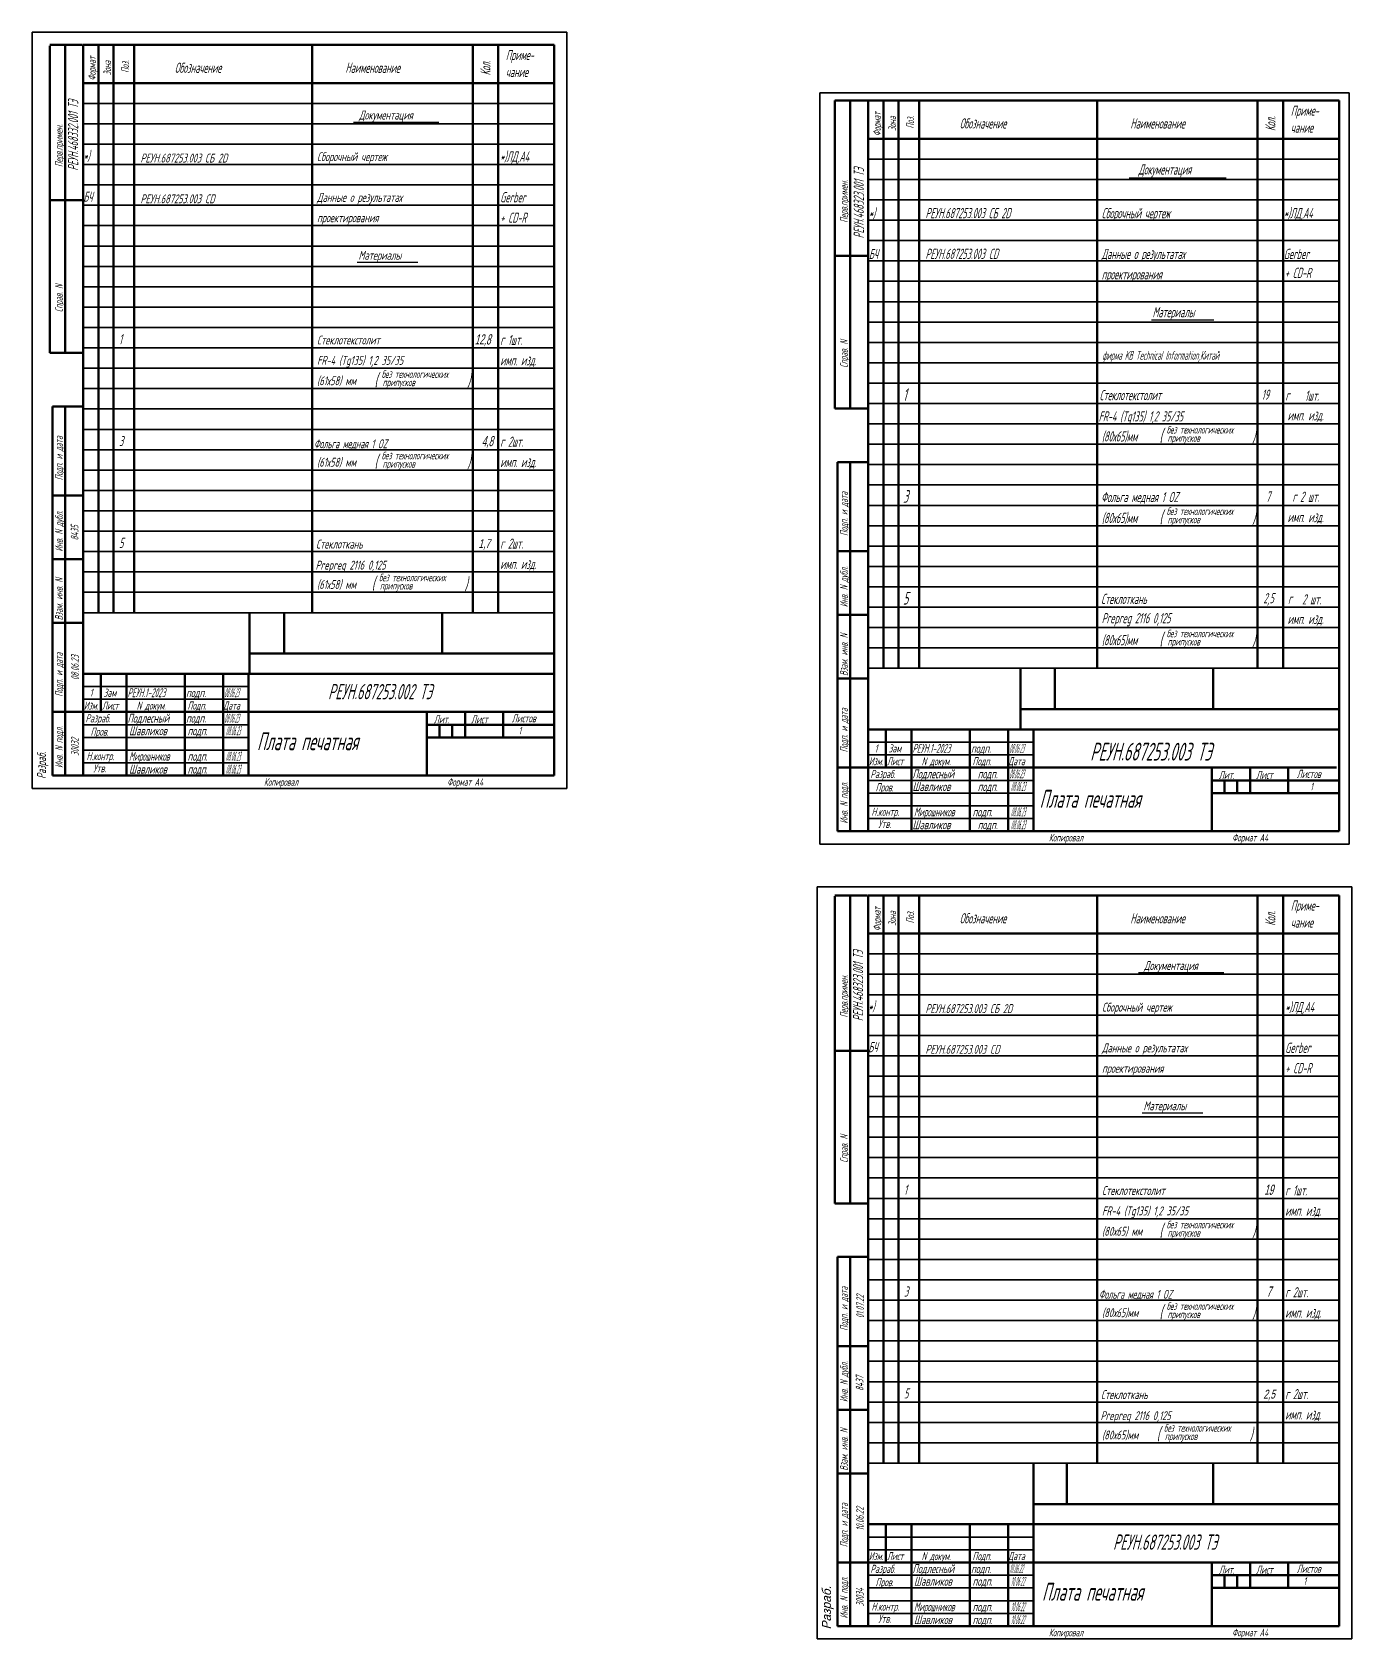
# Model space of a CAD drawing. Extents: x 22780 to 26685, y -1269 to -208.
# Drawn here: x 22780 to 23298, y -1256 to -625 of the extents above; entities that cross this region are included whole.
import ezdxf

# ---------------------------------------------------------------- set-up
doc = ezdxf.new("R2010")
doc.units = 0
doc.header["$MEASUREMENT"] = 0
doc.layers.get('0').update_dxf_attribs({"linetype": 'CONTINUOUS', "lineweight": 50})
doc.layers.add('CONTUR', color=7, linetype='CONTINUOUS', lineweight=50)
doc.layers.add('DIM', color=1, linetype='CONTINUOUS', lineweight=35)
doc.layers.add('TEXT', color=1, linetype='CONTINUOUS')
doc.styles.add('ECKD', font='ec5cdwin.shx', dxfattribs={"oblique": 15})
doc.styles.add('GOST', font='GOST.shx', dxfattribs={"width": 0.7, "oblique": 15})

msp = doc.modelspace()

# ---------------------------------------------------------------- linework, layer by layer
for p, q in [((22865.203, -852.592), (22865.203, -876.592)), ((22878.76, -852.592), (22878.76, -868.647)), ((22940.862, -852.592), (22940.862, -868.647)), ((22865.203, -868.647), (22984.812, -868.647)), ((23167.904, -874.449), (23167.904, -898.449)), ((23181.462, -874.449), (23181.462, -890.504)), ((23243.563, -874.449), (23243.563, -890.504)), ((23167.904, -890.504), (23293.098, -890.504)), ((23108.098, -938.449), (23108.098, -933.449)), ((23173.098, -1186.616), (23173.098, -1210.616)), ((23186.218, -1186.616), (23186.218, -1202.671)), ((23243.563, -1186.616), (23243.563, -1202.671)), ((23173.098, -1202.671), (23293.098, -1202.671))]:
    msp.add_line(p, q)
at = {"layer": 'CONTUR'}
for p, q in [((22799.546, -629.592), (22786.812, -629.592)), ((22786.812, -629.965), (22786.812, -690.592)), ((22792.812, -750.592), (22792.812, -629.592)), ((22799.812, -916.592), (22799.812, -629.592)), ((22799.812, -629.592), (22984.812, -629.592)), ((22805.812, -629.592), (22805.812, -852.592)), ((22811.812, -629.592), (22811.812, -852.592)), ((22819.812, -629.592), (22819.812, -852.592)), ((22889.812, -629.592), (22889.812, -852.592)), ((22952.812, -629.592), (22952.812, -852.592)), ((22962.812, -629.592), (22962.812, -852.592)), ((22984.812, -629.592), (22984.812, -916.592)), ((22799.812, -644.592), (22984.812, -644.592)), ((23095.098, -651.449), (23095.098, -712.449)), ((23108.098, -651.449), (23095.098, -651.449)), ((23101.098, -772.449), (23101.098, -651.449)), ((23108.098, -651.449), (23293.098, -651.449)), ((23108.098, -938.449), (23108.098, -651.449)), ((23114.098, -651.449), (23114.098, -874.449)), ((23120.098, -651.449), (23120.098, -874.449)), ((23128.098, -651.449), (23128.098, -874.449)), ((23198.098, -651.449), (23198.098, -874.449)), ((23261.098, -651.449), (23261.098, -874.449)), ((23271.098, -651.449), (23271.098, -874.449)), ((23293.098, -651.449), (23293.098, -938.449)), ((23293.098, -651.449), (23293.098, -938.449)), ((23108.098, -666.449), (23293.098, -666.449)), ((22786.812, -690.592), (22786.812, -750.592)), ((22799.812, -690.592), (22786.812, -690.592)), ((22786.812, -690.592), (22799.812, -690.592)), ((23095.098, -712.449), (23108.098, -712.449)), ((23108.098, -712.449), (23095.098, -712.449)), ((23095.098, -712.449), (23095.098, -772.449)), ((22786.812, -750.592), (22799.812, -750.592)), ((22799.812, -750.592), (22792.812, -750.592)), ((22787.812, -806.592), (22787.812, -771.592)), ((22787.812, -771.592), (22799.812, -771.592)), ((22792.812, -771.592), (22792.812, -916.592)), ((23095.098, -772.449), (23108.098, -772.449)), ((23108.098, -772.449), (23101.098, -772.449)), ((23096.098, -828.449), (23096.098, -793.449)), ((23096.098, -793.449), (23108.098, -793.449)), ((23101.098, -793.449), (23101.098, -938.449)), ((22787.812, -831.592), (22787.812, -806.592)), ((22799.812, -806.592), (22787.812, -806.592)), ((22787.812, -806.592), (22799.812, -806.592)), ((22787.812, -856.592), (22787.812, -831.592)), ((22799.812, -831.592), (22787.812, -831.592)), ((22787.812, -831.592), (22799.812, -831.592)), ((23096.098, -853.449), (23096.098, -828.449)), ((23096.098, -828.449), (23108.098, -828.449)), ((23108.098, -828.449), (23096.098, -828.449)), ((22787.812, -891.592), (22787.812, -856.592)), ((22799.812, -856.592), (22787.812, -856.592)), ((22787.812, -856.592), (22799.812, -856.592)), ((23096.098, -878.449), (23096.098, -853.449)), ((23096.098, -853.449), (23108.098, -853.449)), ((23108.098, -853.449), (23096.098, -853.449)), ((22799.812, -876.592), (22984.812, -876.592)), ((22806.812, -891.592), (22806.812, -876.592)), ((22816.812, -876.592), (22816.812, -916.592)), ((22839.812, -916.592), (22839.812, -876.592)), ((22854.812, -916.592), (22854.812, -876.592)), ((22864.812, -916.592), (22864.812, -876.592)), ((23096.098, -878.449), (23108.098, -878.449)), ((23108.098, -878.449), (23096.098, -878.449)), ((23096.098, -913.449), (23096.098, -878.449)), ((22787.812, -916.592), (22787.812, -891.592)), ((22799.812, -891.592), (22787.812, -891.592)), ((22787.812, -891.592), (22799.812, -891.592)), ((22799.812, -891.592), (22984.812, -891.592)), ((22934.812, -916.592), (22934.812, -891.592)), ((22949.812, -891.592), (22949.812, -901.592)), ((22964.812, -891.592), (22964.812, -901.592)), ((22934.812, -896.592), (22984.812, -896.592)), ((22934.812, -901.592), (22984.812, -901.592)), ((22939.812, -896.592), (22939.812, -901.592)), ((22944.812, -896.592), (22944.812, -901.592)), ((23108.098, -898.449), (23293.098, -898.449)), ((23115.098, -913.449), (23115.098, -898.449)), ((23125.098, -898.449), (23125.098, -938.449)), ((23148.098, -938.449), (23148.098, -898.449)), ((23163.098, -938.449), (23163.098, -898.449)), ((23173.098, -938.449), (23173.098, -898.449)), ((23096.098, -938.449), (23096.098, -913.449)), ((23096.098, -913.449), (23108.098, -913.449)), ((23108.098, -913.449), (23096.098, -913.449)), ((23108.098, -913.449), (23292.098, -913.449)), ((23243.098, -938.449), (23243.098, -913.449)), ((23258.098, -913.449), (23258.098, -923.449)), ((23273.098, -913.449), (23273.098, -923.449)), ((22799.812, -916.592), (22787.812, -916.592)), ((22984.812, -916.592), (22799.812, -916.592)), ((23243.098, -918.449), (23293.098, -918.449)), ((23248.098, -918.449), (23248.098, -923.449)), ((23253.098, -918.449), (23253.098, -923.449)), ((23243.098, -923.449), (23293.098, -923.449)), ((23108.098, -938.449), (23096.098, -938.449)), ((23293.098, -938.449), (23108.098, -938.449)), ((23293.098, -938.449), (23108.098, -938.449)), ((23107.832, -963.616), (23095.098, -963.616)), ((23095.098, -963.989), (23095.098, -1024.616)), ((23101.098, -1084.616), (23101.098, -963.616)), ((23108.098, -1250.616), (23108.098, -963.616)), ((23108.098, -963.616), (23293.098, -963.616)), ((23114.098, -963.616), (23114.098, -1186.616)), ((23120.098, -963.616), (23120.098, -1186.616)), ((23128.098, -963.616), (23128.098, -1186.616)), ((23198.098, -963.616), (23198.098, -1186.616)), ((23261.098, -963.616), (23261.098, -1186.616)), ((23271.098, -963.616), (23271.098, -1186.616)), ((23293.098, -963.616), (23293.098, -1250.616)), ((23108.098, -978.616), (23293.098, -978.616)), ((23095.098, -1024.616), (23095.098, -1084.616)), ((23108.098, -1024.616), (23095.098, -1024.616)), ((23095.098, -1024.616), (23108.098, -1024.616)), ((23095.098, -1084.616), (23108.098, -1084.616)), ((23108.098, -1084.616), (23101.098, -1084.616)), ((23096.098, -1140.616), (23096.098, -1105.616)), ((23096.098, -1105.616), (23108.098, -1105.616)), ((23101.098, -1105.616), (23101.098, -1250.616)), ((23096.098, -1165.616), (23096.098, -1140.616)), ((23108.098, -1140.616), (23096.098, -1140.616)), ((23096.098, -1140.616), (23108.098, -1140.616)), ((23096.098, -1190.616), (23096.098, -1165.616)), ((23108.098, -1165.616), (23096.098, -1165.616)), ((23096.098, -1165.616), (23108.098, -1165.616)), ((23096.098, -1225.616), (23096.098, -1190.616)), ((23108.098, -1190.616), (23096.098, -1190.616)), ((23096.098, -1190.616), (23108.098, -1190.616)), ((23108.098, -1210.616), (23293.098, -1210.616)), ((23115.098, -1225.616), (23115.098, -1210.616)), ((23125.098, -1210.616), (23125.098, -1250.616)), ((23148.098, -1250.616), (23148.098, -1210.616)), ((23163.098, -1250.616), (23163.098, -1210.616)), ((23173.098, -1250.616), (23173.098, -1210.616)), ((23096.098, -1250.616), (23096.098, -1225.616)), ((23108.098, -1225.616), (23096.098, -1225.616)), ((23096.098, -1225.616), (23108.098, -1225.616)), ((23108.098, -1225.616), (23293.098, -1225.616)), ((23243.098, -1250.616), (23243.098, -1225.616)), ((23258.098, -1225.616), (23258.098, -1235.616)), ((23273.098, -1225.616), (23273.098, -1235.616)), ((23243.098, -1230.616), (23293.098, -1230.616)), ((23243.098, -1235.616), (23293.098, -1235.616)), ((23248.098, -1230.616), (23248.098, -1235.616)), ((23253.098, -1230.616), (23253.098, -1235.616)), ((23108.098, -1250.616), (23096.098, -1250.616)), ((23293.098, -1250.616), (23108.098, -1250.616))]:
    msp.add_line(p, q, dxfattribs=at)
at = {"layer": 'DIM'}
for p, q in [((22989.796, -624.592), (22779.796, -624.592)), ((22779.796, -624.592), (22779.796, -921.592)), ((22989.796, -921.592), (22989.796, -624.592)), ((23089.098, -648.449), (23297.098, -648.449)), ((23089.098, -648.449), (23089.098, -943.449)), ((23297.098, -648.449), (23297.098, -943.449)), ((22799.812, -652.592), (22984.812, -652.592)), ((22799.812, -660.592), (22984.812, -660.592)), ((22799.812, -668.592), (22984.812, -668.592)), ((23108.098, -674.449), (23293.098, -674.449)), ((22799.812, -676.592), (22984.812, -676.592)), ((22799.812, -684.592), (22984.812, -684.592)), ((23108.098, -682.449), (23293.098, -682.449)), ((22799.812, -692.592), (22984.812, -692.592)), ((23108.098, -690.449), (23293.098, -690.449)), ((23108.098, -698.449), (23293.098, -698.449)), ((22799.812, -700.592), (22984.812, -700.592)), ((23108.098, -706.449), (23293.098, -706.449)), ((22799.812, -708.592), (22984.812, -708.592)), ((22799.812, -716.592), (22984.812, -716.592)), ((23108.098, -714.449), (23293.098, -714.449)), ((22799.812, -724.592), (22984.812, -724.592)), ((23108.098, -722.449), (23293.098, -722.449)), ((23108.098, -730.449), (23293.098, -730.449)), ((22799.812, -732.592), (22984.812, -732.592)), ((22799.812, -740.592), (22984.812, -740.592)), ((23108.098, -738.449), (23293.098, -738.449)), ((22799.812, -748.592), (22984.812, -748.592)), ((23108.098, -746.449), (23293.098, -746.449)), ((22799.812, -756.592), (22984.812, -756.592)), ((23108.098, -754.449), (23293.098, -754.449)), ((23108.098, -762.449), (23293.098, -762.449)), ((22799.812, -764.592), (22984.812, -764.592)), ((22799.812, -772.592), (22984.812, -772.592)), ((23108.098, -770.449), (23293.098, -770.449)), ((22799.812, -780.592), (22984.812, -780.592)), ((23108.098, -778.449), (23293.098, -778.449)), ((22799.812, -788.592), (22984.812, -788.592)), ((23108.098, -786.449), (23293.098, -786.449)), ((23108.098, -794.449), (23293.098, -794.449)), ((22799.812, -796.592), (22984.812, -796.592)), ((22799.812, -804.592), (22984.812, -804.592)), ((23108.098, -802.449), (23293.098, -802.449)), ((22799.812, -812.592), (22984.812, -812.592)), ((23108.098, -810.449), (23293.098, -810.449)), ((23108.098, -818.449), (23293.098, -818.449)), ((22799.812, -820.592), (22984.812, -820.592)), ((23108.098, -826.449), (23293.098, -826.449)), ((22799.812, -828.592), (22984.812, -828.592)), ((22799.812, -836.592), (22984.812, -836.592)), ((23108.098, -834.449), (23293.098, -834.449)), ((22799.812, -844.592), (22984.812, -844.592)), ((23108.098, -842.449), (23293.098, -842.449)), ((23108.098, -850.449), (23293.098, -850.449)), ((22799.812, -852.592), (22984.812, -852.592)), ((23108.098, -858.449), (23293.098, -858.449)), ((23108.098, -866.449), (23293.098, -866.449)), ((23108.098, -874.449), (23293.098, -874.449)), ((22799.812, -881.592), (22864.812, -881.592)), ((22799.812, -886.592), (22864.812, -886.592)), ((22799.812, -896.592), (22864.812, -896.592)), ((22799.812, -901.592), (22864.812, -901.592)), ((22799.812, -906.592), (22864.812, -906.592)), ((23108.098, -903.449), (23173.098, -903.449)), ((23108.098, -908.449), (23173.098, -908.449)), ((22799.812, -911.592), (22864.812, -911.592)), ((23108.098, -918.449), (23173.098, -918.449)), ((22779.796, -921.592), (22989.796, -921.592)), ((23108.098, -923.449), (23173.098, -923.449)), ((23108.098, -928.449), (23173.098, -928.449)), ((23108.098, -933.449), (23173.098, -933.449)), ((23089.098, -943.449), (23297.098, -943.449)), ((23088.098, -1255.616), (23088.098, -960.243)), ((23088.098, -960.243), (23298.098, -960.243)), ((23298.067, -1255.616), (23298.067, -960.243)), ((23108.098, -986.616), (23293.098, -986.616)), ((23108.098, -994.616), (23293.098, -994.616)), ((23108.098, -1002.616), (23293.098, -1002.616)), ((23108.098, -1010.616), (23293.098, -1010.616)), ((23108.098, -1018.616), (23293.098, -1018.616)), ((23108.098, -1026.616), (23293.098, -1026.616)), ((23108.098, -1034.616), (23293.098, -1034.616)), ((23108.098, -1042.616), (23293.098, -1042.616)), ((23108.098, -1050.616), (23293.098, -1050.616)), ((23108.098, -1058.616), (23293.098, -1058.616)), ((23108.098, -1066.616), (23293.098, -1066.616)), ((23108.098, -1074.616), (23293.098, -1074.616)), ((23108.098, -1082.616), (23293.098, -1082.616)), ((23108.098, -1090.616), (23293.098, -1090.616)), ((23108.098, -1098.616), (23293.098, -1098.616)), ((23108.098, -1106.616), (23293.098, -1106.616)), ((23108.098, -1114.616), (23293.098, -1114.616)), ((23108.098, -1122.616), (23293.098, -1122.616)), ((23108.098, -1130.616), (23293.098, -1130.616)), ((23108.098, -1138.616), (23293.098, -1138.616)), ((23108.098, -1146.616), (23293.098, -1146.616)), ((23108.098, -1154.616), (23293.098, -1154.616)), ((23108.098, -1162.616), (23293.098, -1162.616)), ((23108.098, -1170.616), (23293.098, -1170.616)), ((23108.098, -1178.616), (23293.098, -1178.616)), ((23108.098, -1186.616), (23293.098, -1186.616)), ((23108.098, -1215.616), (23173.098, -1215.616)), ((23108.098, -1220.616), (23173.098, -1220.616)), ((23108.098, -1230.616), (23173.098, -1230.616)), ((23108.098, -1235.616), (23173.098, -1235.616)), ((23108.098, -1240.616), (23173.098, -1240.616)), ((23108.098, -1245.616), (23173.098, -1245.616)), ((23298.067, -1255.616), (23088.098, -1255.616))]:
    msp.add_line(p, q, dxfattribs=at)
at = {"layer": 'TEXT'}
for p, q in [((22906.017, -659.917), (22939.497, -659.917)), ((23210.633, -681.773), (23248.76, -681.773)), ((22907.439, -714.94), (22931.28, -714.937)), ((23219.424, -737.633), (23243.934, -737.633)), ((23214.303, -993.941), (23247.784, -993.941)), ((23215.725, -1048.964), (23239.567, -1048.961))]:
    msp.add_line(p, q, dxfattribs=at)

# ---------------------------------------------------------------- texts
at = {"layer": 'DIM', "style": 'GOST', "oblique": 15, "width": 0.7}
for s, height, p in [('(', 5, (22914.264, -763.63)), ('без технологических', 3, (22917.054, -760.384)), ('припусков', 3, (22917.415, -763.635)), (')', 5, (22950.679, -763.846)), ('(', 5, (22914.264, -795.63)), ('без технологических', 3, (22917.054, -792.384)), ('припусков', 3, (22917.415, -795.635)), (')', 5, (22950.679, -795.846)), ('(', 5, (22913.215, -843.498)), ('без технологических', 3, (22916.004, -840.253)), (')', 5, (22949.63, -843.715)), ('припусков', 3, (22916.366, -843.504)), ('Подлесный', 3.5, (23125.539, -917.635)), ('Шавликов', 3.5, (23125.539, -922.635)), ('подп.', 3.5, (23151.157, -917.635)), ('подп.', 3.5, (23151.157, -922.635)), ('Шавликов', 3.5, (23125.539, -937.635)), ('подп.', 3.5, (23151.157, -937.635)), ('без технологических', 3, (23225.34, -1094.408)), ('(', 5, (23222.551, -1097.653)), ('припусков', 3, (23225.701, -1097.659)), (')', 5, (23258.965, -1097.87)), ('(', 5, (23222.551, -1129.653)), ('без технологических', 3, (23225.34, -1126.408)), ('припусков', 3, (23225.701, -1129.659)), (')', 5, (23258.965, -1129.87)), ('(', 5, (23221.502, -1177.522)), ('без технологических', 3, (23224.291, -1174.277)), (')', 5, (23257.916, -1177.739)), ('припусков', 3, (23224.652, -1177.528))]:
    msp.add_text(s, height=height, dxfattribs=at).set_placement(p)
at = {"layer": 'TEXT', "style": 'GOST', "oblique": 15, "width": 0.7}
for s, height, p in [('Формат', 3, (22804.812, -643.592)), ('Зона', 3, (22810.812, -641.592)), ('Поз.', 3, (22817.812, -640.592)), ('Кол.', 4, (22959.812, -641.592)), ('РЕУН.468332.001 ТЭ', 4, (22797.883, -679.007)), ('Формат', 3, (23113.098, -665.449)), ('Зона', 3, (23119.098, -663.449)), ('Поз.', 3, (23126.098, -662.449)), ('Кол.', 4, (23268.098, -663.449)), ('Перв.примен.', 3, (22791.812, -677.592)), ('РЕУН.468323.001 ТЭ', 4, (23106.443, -705.616)), ('Перв.примен.', 3, (23100.098, -699.449)), ('Справ. N', 3, (22791.812, -734.592)), ('Справ. N', 3, (23100.098, -756.449)), ('Подп. и дата', 3, (22791.812, -800.592)), ('Подп. и дата', 3, (23100.098, -822.449)), ('Инв. N дубл.', 3, (22791.812, -828.592)), ('8435', 3, (22797.991, -824.219)), ('Инв. N дубл.', 3, (23100.098, -850.449)), ('Взам. инв. N', 3, (22791.812, -855.592)), ('Взам. инв. N', 3, (23100.098, -877.449)), ('08.06.23', 3, (22798.129, -879.105)), ('Подп. и дата', 3, (22791.812, -885.592)), ('Подп. и дата', 3, (23100.098, -907.449)), ('Инв. N подл.', 3, (22791.812, -913.592)), ('30032', 3, (22798.067, -908.874)), ('Разраб.', 3.5, (22785.229, -917.897)), ('Инв. N подл.', 3, (23100.098, -935.449)), ('Формат', 3, (23113.098, -977.616)), ('Зона', 3, (23119.098, -975.616)), ('Поз.', 3, (23126.098, -974.616)), ('Кол.', 4, (23268.098, -975.616)), ('РЕУН.468323.001 ТЭ', 4, (23106.169, -1013.031)), ('Перв.примен.', 3, (23100.098, -1011.616)), ('Справ. N', 3, (23100.098, -1068.616)), ('Подп. и дата', 3, (23100.098, -1134.616)), ('01.07.22', 3, (23106.449, -1129.691)), ('Инв. N дубл.', 3, (23100.098, -1162.616)), ('8437', 3, (23106.277, -1158.243)), ('Взам. инв. N', 3, (23100.098, -1189.616)), ('Подп. и дата', 3, (23100.098, -1219.616)), ('10.06.22', 3, (23106.416, -1213.129)), ('Инв. N подл.', 3, (23100.098, -1247.616)), ('30034', 3, (23106.353, -1242.897))]:
    msp.add_text(s, height=height, rotation=90, dxfattribs=at).set_placement(p)
at = {"layer": 'TEXT', "oblique": 15}
for s, height, style, width, p in [('Обозначение', 4, 'GOST', 0.7, (22835.812, -640.592)), ('Наименование', 4, 'GOST', 0.7, (22902.812, -640.592)), ('Приме-', 4, 'GOST', 0.7, (22965.812, -635.592)), ('чание', 4, 'GOST', 0.7, (22965.812, -642.259)), ('Документация', 3.5, 'GOST', 0.7, (22908.202, -658.914)), ('Приме-', 4, 'GOST', 0.7, (23274.098, -657.449)), ('Обозначение', 4, 'GOST', 0.7, (23144.098, -662.449)), ('Наименование', 4, 'GOST', 0.7, (23211.098, -662.449)), ('чание', 4, 'GOST', 0.7, (23274.098, -664.115)), ('*)', 4, 'GOST', 0.7, (22799.912, -675.182)), ('РЕУН.687253.003 СБ 2D', 3.5, 'GOST', 0.7, (22822.33, -675.809)), ('Сборочный чертеж', 3.5, 'GOST', 0.7, (22891.695, -675.259)), ('*)ЛД,А4', 4, 'GOST', 0.7, (22963.625, -675.453)), ('Документация', 4, 'GOST', 0.7, (23214.293, -680.525)), ('БЧ', 4, 'GOST', 0.6, (22799.912, -691.182)), ('Данные о результатах', 3.5, 'GOST', 0.7, (22891.695, -691.259)), ('Gerber', 4, 'GOST', 0.7, (22963.625, -691.453)), ('РЕУН.687253.003 CD', 3.5, 'GOST', 0.7, (22822.33, -691.809)), ('*)', 4, 'GOST', 0.7, (23108.4, -697.688)), ('РЕУН.687253.003 СБ 2D', 4, 'GOST', 0.7, (23130.617, -697.666)), ('Сборочный чертеж', 4, 'GOST', 0.7, (23199.837, -697.705)), ('*)ЛД,А4', 4, 'GOST', 0.7, (23271.4, -697.688)), ('проектирования ', 3.5, 'GOST', 0.7, (22891.695, -699.259)), ('+ CD-R', 4, 'GOST', 0.7, (22963.625, -699.453)), ('Материалы', 3.5, 'GOST', 0.7, (22907.956, -713.987)), ('БЧ', 4, 'GOST', 0.7, (23108.4, -713.688)), ('РЕУН.687253.003 CD', 4, 'GOST', 0.7, (23130.617, -713.666)), ('Данные о результатах', 4, 'GOST', 0.7, (23199.837, -713.705)), ('Gerber', 4, 'GOST', 0.7, (23271.337, -713.705)), ('проектирования ', 4, 'GOST', 0.7, (23199.837, -721.705)), ('+ CD-R', 4, 'GOST', 0.7, (23271.736, -721.145)), ('Материалы', 4, 'GOST', 0.7, (23219.79, -736.563)), ('1', 4, 'GOST', 0.7, (22813.912, -747.182)), ('Стеклотекстолит ', 3.5, 'GOST', 0.7, (22891.695, -747.259)), ('12,8', 4, 'ECKD', 0.6, (22953.624, -747.262)), ('г 1шт.', 4, 'GOST', 0.7, (22963.625, -747.453)), ('фирма KB Technical Information,Китай', 3.5, 'GOST', 0.55, (23200.098, -753.282)), ('FR-4 (Tg135) 1,2 35/35', 3.5, 'GOST', 0.7, (22891.695, -755.259)), ('имп. изд.', 4, 'GOST', 0.7, (22963.625, -755.453)), ('(61х58) мм', 3.5, 'GOST', 0.7, (22891.695, -763.259)), ('1', 5, 'GOST', 0.7, (23121.809, -769.439)), ('Стеклотекстолит ', 4, 'GOST', 0.7, (23198.998, -769.143)), ('19', 4, 'GOST', 0.7, (23262.632, -768.975)), ('г', 4, 'GOST', 0.7, (23271.987, -769.269)), ('1шт.', 4, 'GOST', 0.7, (23279.624, -769.375)), ('FR-4 (Tg135) 1,2 35/35', 4, 'GOST', 0.7, (23198.638, -777.502)), ('имп. изд.', 4, 'GOST', 0.7, (23272.829, -777.063)), ('(80х65)мм', 4, 'GOST', 0.7, (23199.874, -785.375)), ('(', 5, 'GOST', 0.7, (23222.551, -785.486)), ('без технологических', 3, 'GOST', 0.7, (23225.34, -782.241)), (')', 5, 'GOST', 0.7, (23258.965, -785.703)), ('3', 4, 'GOST', 0.7, (22813.912, -787.182)), ('Фольга медная 1 OZ', 3.5, 'GOST', 0.65, (22890.507, -788.022)), ('4,8', 4, 'ECKD', 0.6, (22956.368, -787.203)), ('г 2шт.', 4, 'GOST', 0.7, (22963.625, -787.453)), ('припусков', 3, 'GOST', 0.7, (23225.701, -785.492)), ('(61х58) мм', 3.5, 'GOST', 0.7, (22891.695, -795.259)), ('имп. изд.', 4, 'GOST', 0.7, (22963.625, -795.453)), ('3', 5, 'GOST', 0.7, (23121.809, -809.439)), ('Фольга медная 1 OZ', 4, 'GOST', 0.7, (23199.634, -809.187)), ('7', 4, 'GOST', 0.7, (23264.362, -808.98)), ('г 2 шт.', 4, 'GOST', 0.7, (23274.758, -809.063)), ('(80х65)мм', 4, 'GOST', 0.7, (23199.874, -817.375)), ('(', 5, 'GOST', 0.7, (23222.551, -817.486)), ('без технологических', 3, 'GOST', 0.7, (23225.34, -814.241)), (')', 5, 'GOST', 0.7, (23258.965, -817.703)), ('имп. изд.', 4, 'GOST', 0.7, (23272.829, -817.063)), ('припусков', 3, 'GOST', 0.7, (23225.701, -817.492)), ('5', 4, 'GOST', 0.7, (22813.912, -827.182)), ('Стеклоткань', 3.5, 'GOST', 0.7, (22891.298, -827.407)), ('1,7', 3.5, 'ECKD', 0.7, (22955.056, -827.233)), ('г 2шт.', 4, 'GOST', 0.7, (22963.625, -827.453)), ('Prepreg 2116 0,125', 3.5, 'GOST', 0.7, (22891.112, -835.668)), ('имп. изд.', 4, 'GOST', 0.7, (22963.625, -835.453)), ('(61х58) мм', 3.5, 'GOST', 0.7, (22891.695, -843.259)), ('5', 5, 'GOST', 0.7, (23121.809, -849.439)), ('Стеклоткань', 4, 'GOST', 0.7, (23199.634, -849.187)), ('2,5', 4, 'GOST', 0.7, (23263.354, -848.905)), ('2 шт.', 4, 'GOST', 0.7, (23278.586, -849.367)), ('г', 4, 'GOST', 0.7, (23273.027, -849.086)), ('Prepreg 2116 0,125', 4, 'GOST', 0.7, (23199.85, -856.751)), ('имп. изд.', 4, 'GOST', 0.7, (23272.829, -857.063)), ('(80х65)мм', 4, 'GOST', 0.7, (23199.874, -865.375)), ('(', 5, 'GOST', 0.7, (23222.551, -865.486)), ('без технологических', 3, 'GOST', 0.7, (23225.34, -862.241)), ('припусков', 3, 'GOST', 0.7, (23225.701, -865.492)), (')', 5, 'GOST', 0.7, (23258.965, -865.703)), ('1', 3.2, 'GOST', 0.7, (22802.382, -885.659)), ('Зам', 3.2, 'GOST', 0.7, (22807.808, -885.65)), ('РЕУН.1-2023', 3.5, 'GOST', 0.6, (22817.252, -885.778)), ('подп.', 3.5, 'GOST', 0.7, (22840.252, -885.778)), ('08.06.23', 3.5, 'GOST', 0.35, (22855.252, -885.778)), ('РЕУН.687253.002 ТЭ', 6, 'GOST', 0.7, (22896.033, -886.607)), ('Изм.', 3.132, 'GOST', 0.7, (22800.119, -890.655)), ('Лист', 3.132, 'GOST', 0.7, (22807.244, -890.655)), ('N докум.', 3.132, 'GOST', 0.7, (22820.849, -890.655)), ('Подп.', 3.2, 'GOST', 0.7, (22840.808, -890.65)), ('Дата', 3.2, 'GOST', 0.7, (22854.812, -890.65)), ('Разраб.', 3.2, 'GOST', 0.7, (22800.731, -895.7)), ('Подлесный', 3.5, 'GOST', 0.7, (22817.252, -895.778)), ('подп.', 3.5, 'GOST', 0.7, (22840.252, -895.778)), ('08.06.23', 3.5, 'GOST', 0.35, (22855.252, -895.778)), ('Лит.', 3.2, 'GOST', 0.7, (22937.552, -896.052)), ('Лист', 3.2, 'GOST', 0.7, (22952.171, -896.052)), ('Листов', 3.2, 'GOST', 0.7, (22968.164, -895.648)), ('Пров.', 3.2, 'GOST', 0.7, (22802.75, -900.913)), ('Шавликов', 3.5, 'GOST', 0.7, (22817.841, -900.729)), ('подп.', 3.5, 'GOST', 0.7, (22840.841, -900.729)), ('08.06.23', 3.5, 'GOST', 0.35, (22855.841, -900.729)), ('Плата печатная', 7, 'GOST', 0.7, (22868.122, -906.592)), ('1', 3, 'GOST', 0.7, (22970.805, -900.437)), ('Н.контр.', 3.2, 'GOST', 0.7, (22801.135, -910.529)), ('Мирошников', 3.5, 'GOST', 0.6, (22817.841, -910.729)), ('подп.', 3.5, 'GOST', 0.7, (22840.841, -910.729)), ('08.06.23', 3.5, 'GOST', 0.35, (22855.841, -910.729)), ('1', 3.2, 'GOST', 0.7, (23110.668, -907.515)), ('Зам', 3.2, 'GOST', 0.7, (23116.094, -907.506)), ('РЕУН.1-2023', 3.5, 'GOST', 0.6, (23125.539, -907.635)), ('подп.', 3.5, 'GOST', 0.7, (23148.539, -907.635)), ('08.06.23', 3.5, 'GOST', 0.35, (23163.539, -907.635)), ('РЕУН.687253.003 ТЭ', 7, 'GOST', 0.7, (23195.321, -910.68)), ('Утв.', 3.2, 'GOST', 0.7, (22803.8, -915.288)), ('Шавликов', 3.5, 'GOST', 0.7, (22817.841, -915.813)), ('подп.', 3.5, 'GOST', 0.7, (22840.841, -915.813)), ('08.06.23', 3.5, 'GOST', 0.35, (22855.841, -915.813)), ('Изм.', 3.132, 'GOST', 0.7, (23108.405, -912.511)), ('Разраб.', 3.2, 'GOST', 0.7, (23109.017, -917.557)), ('Лист', 3.132, 'GOST', 0.7, (23115.53, -912.511)), ('N докум.', 3.132, 'GOST', 0.7, (23129.135, -912.511)), ('Подп.', 3.2, 'GOST', 0.7, (23149.094, -912.506)), ('Дата', 3.2, 'GOST', 0.7, (23163.098, -912.506)), ('08.06.23', 3.5, 'GOST', 0.35, (23163.539, -917.635)), ('Лит.', 3.2, 'GOST', 0.7, (23245.839, -917.909)), ('Лист', 3.2, 'GOST', 0.7, (23260.458, -917.909)), ('Листов', 3.2, 'GOST', 0.7, (23276.45, -917.505)), ('Копировал', 3, 'GOST', 0.7, (22870.812, -920.592)), ('Формат А4', 3, 'GOST', 0.7, (22942.812, -920.592)), ('Пров.', 3.2, 'GOST', 0.7, (23111.037, -922.769)), ('08.06.23', 3.5, 'GOST', 0.35, (23164.127, -922.586)), ('1', 3, 'GOST', 0.7, (23281.727, -922.412)), ('Плата печатная', 7, 'GOST', 0.7, (23175.469, -929.213)), ('Н.контр.', 3.2, 'GOST', 0.7, (23109.421, -932.386)), ('Мирошников', 3.5, 'GOST', 0.6, (23126.127, -932.586)), ('подп.', 3.5, 'GOST', 0.7, (23149.127, -932.586)), ('08.06.23', 3.5, 'GOST', 0.35, (23164.127, -932.586)), ('Утв.', 3.2, 'GOST', 0.7, (23112.086, -937.145)), ('08.06.23', 3.5, 'GOST', 0.35, (23164.127, -937.67)), ('Копировал', 3, 'GOST', 0.7, (23179.098, -942.449)), ('Формат А4', 3, 'GOST', 0.7, (23251.098, -942.449)), ('Обозначение', 4, 'GOST', 0.7, (23144.098, -974.616)), ('Наименование', 4, 'GOST', 0.7, (23211.098, -974.616)), ('Приме-', 4, 'GOST', 0.7, (23274.098, -969.616)), ('чание', 4, 'GOST', 0.7, (23274.098, -976.283)), ('Документация', 3.5, 'GOST', 0.7, (23216.488, -992.938)), ('*)', 4, 'GOST', 0.7, (23108.198, -1009.206)), ('РЕУН.687253.003 СБ 2D', 3.5, 'GOST', 0.7, (23130.617, -1009.833)), ('Сборочный чертеж', 3.5, 'GOST', 0.7, (23199.981, -1009.283)), ('*)ЛД,А4', 4, 'GOST', 0.7, (23271.911, -1009.477)), ('БЧ', 4, 'GOST', 0.7, (23108.198, -1025.206)), ('Данные о результатах', 3.5, 'GOST', 0.7, (23199.981, -1025.283)), ('Gerber', 4, 'GOST', 0.7, (23271.911, -1025.477)), ('РЕУН.687253.003 CD', 3.5, 'GOST', 0.7, (23130.617, -1025.833)), ('проектирования ', 3.5, 'GOST', 0.7, (23199.981, -1033.283)), ('+ CD-R', 4, 'GOST', 0.7, (23271.911, -1033.477)), ('Материалы', 3.5, 'GOST', 0.7, (23216.242, -1048.011)), ('1', 4, 'GOST', 0.7, (23122.198, -1081.206)), ('Стеклотекстолит ', 3.5, 'GOST', 0.7, (23199.981, -1081.283)), ('19', 4, 'ECKD', 0.6, (23263.666, -1081.218)), ('г 1шт.', 4, 'GOST', 0.7, (23271.911, -1081.477)), ('FR-4 (Tg135) 1,2 35/35', 3.5, 'GOST', 0.7, (23199.981, -1089.283)), ('имп. изд.', 4, 'GOST', 0.7, (23271.911, -1089.477)), ('(80х65) мм', 3.5, 'GOST', 0.7, (23199.981, -1097.283)), ('3', 4, 'GOST', 0.7, (23122.198, -1121.206)), ('Фольга медная 1 OZ', 3.5, 'GOST', 0.65, (23198.793, -1122.046)), ('7', 4, 'ECKD', 0.6, (23264.654, -1121.227)), ('г 2шт.', 4, 'GOST', 0.7, (23271.911, -1121.477)), ('(80х65)мм', 3.5, 'GOST', 0.7, (23199.981, -1129.283)), ('имп. изд.', 4, 'GOST', 0.7, (23271.911, -1129.477)), ('5', 4, 'GOST', 0.7, (23122.198, -1161.206)), ('Стеклоткань', 3.5, 'GOST', 0.7, (23199.584, -1161.431)), ('2,5', 3.5, 'ECKD', 0.7, (23263.342, -1161.256)), ('г 2шт.', 4, 'GOST', 0.7, (23271.911, -1161.477)), ('Prepreg 2116 0,125', 3.5, 'GOST', 0.7, (23199.398, -1169.692)), ('имп. изд.', 4, 'GOST', 0.7, (23271.911, -1169.477)), ('(80х65)мм', 3.5, 'GOST', 0.7, (23199.981, -1177.283)), ('РЕУН.687253.003 ТЭ', 6, 'GOST', 0.7, (23204.319, -1220.631)), ('Изм.', 3.132, 'GOST', 0.7, (23108.405, -1224.679)), ('Лист', 3.132, 'GOST', 0.7, (23115.53, -1224.679)), ('N докум.', 3.132, 'GOST', 0.7, (23129.135, -1224.679)), ('Подп.', 3.2, 'GOST', 0.7, (23149.094, -1224.674)), ('Дата', 3.2, 'GOST', 0.7, (23163.098, -1224.674)), ('Разраб.', 3.2, 'GOST', 0.7, (23109.017, -1229.724)), ('Подлесный', 3.5, 'GOST', 0.7, (23125.539, -1229.802)), ('подп.', 3.5, 'GOST', 0.7, (23148.539, -1229.802)), ('10.06.22', 3.5, 'GOST', 0.35, (23163.539, -1229.802)), ('Лит.', 3.2, 'GOST', 0.7, (23245.839, -1230.076)), ('Лист', 3.2, 'GOST', 0.7, (23260.458, -1230.076)), ('Листов', 3.2, 'GOST', 0.7, (23276.45, -1229.672)), ('Пров.', 3.2, 'GOST', 0.7, (23111.037, -1234.937)), ('Шавликов', 3.5, 'GOST', 0.7, (23126.127, -1234.753)), ('подп.', 3.5, 'GOST', 0.7, (23149.127, -1234.753)), ('10.06.22', 3.5, 'GOST', 0.35, (23164.127, -1234.753)), ('Плата печатная', 7, 'GOST', 0.7, (23176.408, -1240.616)), ('1', 3, 'GOST', 0.7, (23279.091, -1234.461)), ('Н.контр.', 3.2, 'GOST', 0.7, (23109.421, -1244.553)), ('Мирошников', 3.5, 'GOST', 0.6, (23126.127, -1244.753)), ('подп.', 3.5, 'GOST', 0.7, (23149.127, -1244.753)), ('10.06.22', 3.5, 'GOST', 0.35, (23164.127, -1244.753)), ('Утв.', 3.2, 'GOST', 0.7, (23112.086, -1249.312)), ('Шавликов', 3.5, 'GOST', 0.7, (23126.127, -1249.837)), ('подп.', 3.5, 'GOST', 0.7, (23149.127, -1249.837)), ('10.06.22', 3.5, 'GOST', 0.35, (23164.127, -1249.837)), ('Копировал', 3, 'GOST', 0.7, (23179.098, -1254.616)), ('Формат А4', 3, 'GOST', 0.7, (23251.098, -1254.616))]:
    msp.add_text(s, height=height, dxfattribs=dict(at, style=style, width=width)).set_placement(p)
at = {"layer": 'TEXT', "style": 'ECKD', "oblique": 15}
msp.add_text('Разраб.', height=3.5, rotation=90, dxfattribs=at).set_placement((23093.515, -1251.921))

doc.saveas('drawing.dxf')
